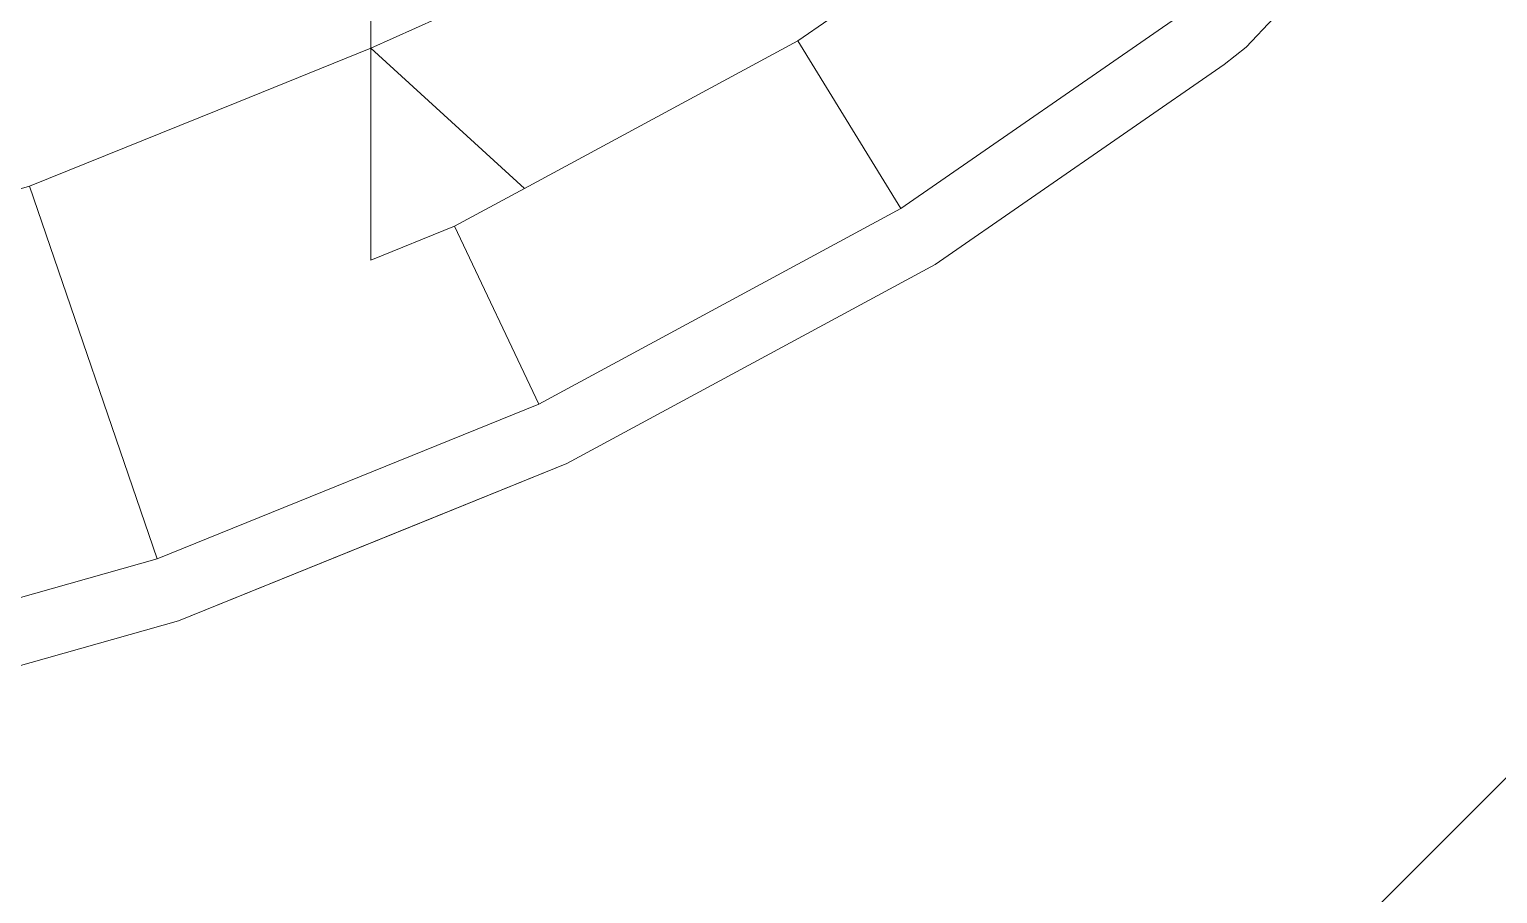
# Model space of a CAD drawing. Header units: inches. Extents: x -827 to 154, y -802 to 207.
# Drawn here: x -109.167 to -107.768, y -168.514 to -167.69 of the extents above; entities that cross this region are included whole.
import ezdxf

# ---------------------------------------------------------------- set-up
doc = ezdxf.new("R2010")
doc.units = ezdxf.units.IN
doc.header["$MEASUREMENT"] = 0
doc.layers.add('Layer0', color=7, linetype='Continuous', lineweight=9)
doc.layers.add('Shop_Sabre_RC-8_CNC_Router_skp', color=8, linetype='Continuous', lineweight=9)

# ---------------------------------------------------------------- blocks, each defined once
blk = doc.blocks.new('Shop_Sabre_RC-8_CNC_Router_skp_105-402844-Level 1')
at = {"layer": 'Layer0'}
for p, q in [((0.2965, 0.5985), (0.0209, 0.7893)), ((0.6477, 0.4087), (0.2965, 0.5985)), ((0.7977, 0.3479), (0.6477, 0.4087)), ((1.0176, 0.2587), (0.7977, 0.3479)), ((1.0176, 0.2587), (1.2025, 0.2065))]:
    blk.add_line(p, q, dxfattribs=at)
blk = doc.blocks.new('Shop_Sabre_RC-8_CNC_Router_skp_102-402841-Level 1')
at = {"layer": 'Layer0'}
for p, q in [((1.4458, 4.5439), (1.261, 4.4917)), ((1.2813, 4.4325), (1.6588, 4.5391)), ((1.2813, 4.4325), (1.6588, 4.5391)), ((1.2813, 4.4325), (1.6588, 4.5391)), ((0.891, 4.3416), (1.261, 4.4917)), ((0.9177, 4.285), (1.2813, 4.4325)), ((1.2813, 4.4325), (0.9177, 4.285)), ((0.9177, 4.285), (1.2813, 4.4325)), ((1.2813, 4.4325), (1.4031, 4.0772)), ((1.2813, 4.4325), (1.4031, 4.0772)), ((0.5398, 4.1518), (0.891, 4.3416)), ((0.5726, 4.0985), (0.9177, 4.285)), ((0.9177, 4.285), (0.5726, 4.0985)), ((0.5726, 4.0985), (0.9177, 4.285)), ((0.9177, 4.285), (0.9978, 4.1152)), ((0.9978, 4.1152), (0.9177, 4.285)), ((0.2642, 3.9611), (0.5398, 4.1518)), ((0.9978, 4.1152), (1.0778, 4.1476)), ((1.0778, 4.1476), (0.9978, 4.1152)), ((1.0778, 4.1476), (1.0778, 3.9453)), ((1.0778, 3.9453), (1.0778, 4.1476)), ((0.9313, 4.0792), (0.9978, 4.1152)), ((0.9978, 4.1152), (0.9313, 4.0792)), ((1.4031, 4.0772), (1.5631, 4.1224)), ((0.3014, 3.9108), (0.5726, 4.0985)), ((0.5726, 4.0985), (0.3014, 3.9108)), ((0.3014, 3.9108), (0.5726, 4.0985)), ((0.6708, 3.9385), (0.5726, 4.0985)), ((0.5726, 4.0985), (0.6708, 3.9385)), ((0.6708, 3.9385), (0.9313, 4.0792)), ((0.6708, 3.9385), (0.9313, 4.0792)), ((1.0778, 3.9453), (0.9313, 4.0792)), ((1.0778, 3.9453), (0.9313, 4.0792)), ((1.2055, 3.9971), (1.4031, 4.0772)), ((1.2055, 3.9971), (1.4031, 4.0772)), ((1.4031, 4.0772), (1.2055, 3.9971)), ((1.2055, 3.9971), (1.0778, 3.9453)), ((1.2055, 3.9971), (1.0778, 3.9453)), ((1.0778, 3.9453), (1.2055, 3.9971)), ((0.2433, 3.9446), (0.2642, 3.9611)), ((0.2433, 3.9446), (0.2642, 3.9611)), ((0.2171, 3.9165), (0.2433, 3.9446)), ((0.2433, 3.9446), (0.2171, 3.9165)), ((0.3869, 3.6356), (1.0778, 3.9453)), ((1.0778, 3.9453), (0.3869, 3.6356)), ((0.4677, 3.7978), (0.6708, 3.9385)), ((0.4677, 3.7978), (0.6708, 3.9385)), ((1.0778, 3.4698), (1.0778, 3.9453)), ((1.0778, 3.4698), (1.0778, 3.9453))]:
    blk.add_line(p, q, dxfattribs=at)
at = {"extrusion": (0, 0, -1), "zscale": -1, "rotation": 180}
blk.add_blockref('Shop_Sabre_RC-8_CNC_Router_skp_105-402844-Level 1', (-0.2433, 4.7504), dxfattribs=at)
blk = doc.blocks.new('Shop_Sabre_RC-8_CNC_Router_skp_99-402838-Level 1')
blk.add_blockref('Shop_Sabre_RC-8_CNC_Router_skp_102-402841-Level 1', (0, 0))
blk = doc.blocks.new('Shop_Sabre_RC-8_CNC_Router_skp_97-402836-Level 1')
blk.add_blockref('Shop_Sabre_RC-8_CNC_Router_skp_99-402838-Level 1', (0, 0))
blk = doc.blocks.new('Shop_Sabre_RC-8_CNC_Router_skp_86-402825-Level 1')
at = {"layer": 'Layer0'}
for p, q in [((2.5685, 8), (0, 5.4315)), ((0, 5.4315), (2.5685, 8))]:
    blk.add_line(p, q, dxfattribs=at)
blk = doc.blocks.new('Shop_Sabre_RC-8_CNC_Router_skp_79-402818-Level 1')
for name, p in [('Shop_Sabre_RC-8_CNC_Router_skp_86-402825-Level 1', (1, 4.9375)), ('Shop_Sabre_RC-8_CNC_Router_skp_97-402836-Level 1', (1.5174, 6.2407))]:
    blk.add_blockref(name, p)
blk = doc.blocks.new('Shop_Sabre_RC-8_CNC_Router_skp_1-402740-Level 1')
blk.add_blockref('Shop_Sabre_RC-8_CNC_Router_skp_79-402818-Level 1', (41.851, 24.8576))
blk = doc.blocks.new('Shop_Sabre_RC-8_CNC_Router_skp-402726-Level 1')
blk.add_blockref('Shop_Sabre_RC-8_CNC_Router_skp_1-402740-Level 1', (0, 0))

msp = doc.modelspace()

# ---------------------------------------------------------------- block references
at = {"layer": 'Shop_Sabre_RC-8_CNC_Router_skp', "color": 7, "rotation": 180}
msp.add_blockref('Shop_Sabre_RC-8_CNC_Router_skp-402726-Level 1', (-64.395614, -132.663924), dxfattribs=at)

doc.saveas('drawing.dxf')
